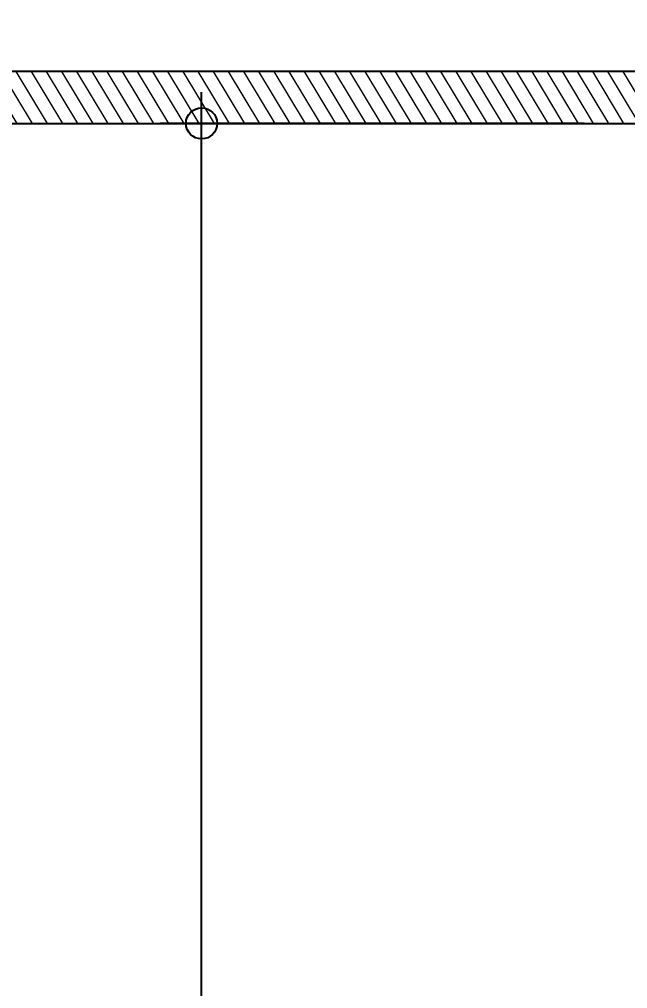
# Model space of a CAD drawing. Header units: inches. Extents: x 258415 to 640093, y 441672 to 945769.
# Drawn here: x 320958.7 to 321251.2, y 462307.8 to 462773.9 of the extents above; entities that cross this region are included whole.
import ezdxf

# ---------------------------------------------------------------- set-up
doc = ezdxf.new("R2010")
doc.units = ezdxf.units.IN
doc.header["$MEASUREMENT"] = 0
doc.layers.add('CQ Grg Gypsum', color=41, linetype='Continuous')
doc.layers.add('DIM', color=251, linetype='Continuous')
doc.layers.add('CQ Gypsum Hatch', color=8, linetype='Continuous', lineweight=20)
doc.styles.get("Standard").update_dxf_attribs({"font": 'arial.ttf'})
doc.dimstyles.new('CQ Anno', dxfattribs={"dimscale": 40, "dimtxt": 2.2, "dimasz": 0.75, "dimexe": 1, "dimexo": 0.5, "dimgap": 0.5, "dimtad": 1, "dimrnd": 1, "dimdsep": 46, "dimtxsty": 'Standard', "dimblk": 'x-04-bw-gf-dim-50$0$DIM12', "dimcen": 0.0025, "dimdle": 0.5, "dimclrd": 8, "dimclre": 8, "dimclrt": 2, "dimazin": 2, "dimtfac": 1, "dimtix": 1, "dimtmove": 1, "dimatfit": 0, "dimfxl": 50, "dimtolj": 1, "dimtzin": 0, "dimlwd": -1, "dimarcsym": 1})

# ---------------------------------------------------------------- blocks, each defined once
blk = doc.blocks.new('x-04-bw-gf-dim-50$0$DIM12')
blk.add_line((0, -1), (0, 1))
at = {"color": 8}
blk.add_line((-1, 0), (1, 0), dxfattribs=at)
blk.add_circle((0, 0), 0.5)
blk = doc.blocks.new('*D396')
at = {"layer": 'Defpoints', "color": 0, "transparency": 16777216}
for p in [(321046.33, 462723.85), (321240.35, 462723.85, 0), (321117.49, 459723.85)]:
    blk.add_point(p, dxfattribs=at)
at = {"layer": 'DIM', "color": 8, "lineweight": -2, "transparency": 16777216}
for p, q in [((321230.35, 462723.85), (321026.33, 462723.85)), ((321107.49, 459723.85), (321026.33, 459723.85))]:
    blk.add_line(p, q, dxfattribs=at)
at = {"layer": 'DIM', "color": 8, "transparency": 16777216}
blk.add_line((321046.33, 459738.85), (321046.33, 462708.85), dxfattribs=at)
at = {"layer": 'DIM', "color": 8, "transparency": 16777216, "xscale": 15, "yscale": 15, "zscale": 15}
for p, rotation in [((321046.33, 462723.85), 90), ((321046.33, 459723.85), 270)]:
    blk.add_blockref('x-04-bw-gf-dim-50$0$DIM12', p, dxfattribs=dict(at, rotation=rotation))
at = {"layer": 'DIM', "color": 2, "transparency": 16777216, "insert": (321013.85, 461223.85), "char_height": 44, "attachment_point": 5, "rotation": 90}
blk.add_mtext('\\A1;3000', dxfattribs=at)

msp = doc.modelspace()

# ---------------------------------------------------------------- hatches: boundary and pattern name
at = {"layer": 'CQ Gypsum Hatch'}
h = msp.add_hatch(dxfattribs=at)
h.set_pattern_fill('ANSI31', color=256, scale=50, angle=76.02858, style=0)
h.set_pattern_definition([(121.0285767, (-192.6373, -7354.6206), (-5.35568947, -3.22165956), [])])
h.paths.add_polyline_path([(318058.816, 462773.854), (318058.816, 462748.854), (318078.816, 462748.854), (318078.816, 462723.855), (321458.818, 462723.855), (321458.818, 462748.854), (321478.818, 462748.854), (321478.818, 462773.854), (321433.818, 462773.854), (321433.818, 462748.854), (318103.816, 462748.854), (318103.816, 462773.854)])

# ---------------------------------------------------------------- linework, layer by layer
at = {"layer": 'CQ Grg Gypsum', "elevation": 0}
msp.add_lwpolyline([(318058.816, 462773.854), (318058.816, 462748.854), (318078.816, 462748.854), (318078.816, 462723.855), (321458.818, 462723.855), (321458.818, 462748.854), (321478.818, 462748.854), (321478.818, 462773.854), (321433.818, 462773.854), (321433.818, 462748.854), (318103.816, 462748.854), (318103.816, 462773.854), (318058.816, 462773.854)], dxfattribs=at)

# ---------------------------------------------------------------- dimensions: what is measured, and where the dimension line sits
at = {"layer": 'DIM', "color": 8}
dim = msp.add_linear_dim(base=(321046.332, 462723.855), p1=(321117.488, 459723.855), p2=(321240.346, 462723.855, 0), angle=270, dimstyle='CQ Anno', override={"dimscale": 20}, dxfattribs=at)
dim.commit()
dim.dimension.update_dxf_attribs({"geometry": '*D396', "text_midpoint": (321013.852, 461223.855)})

doc.saveas('drawing.dxf')
